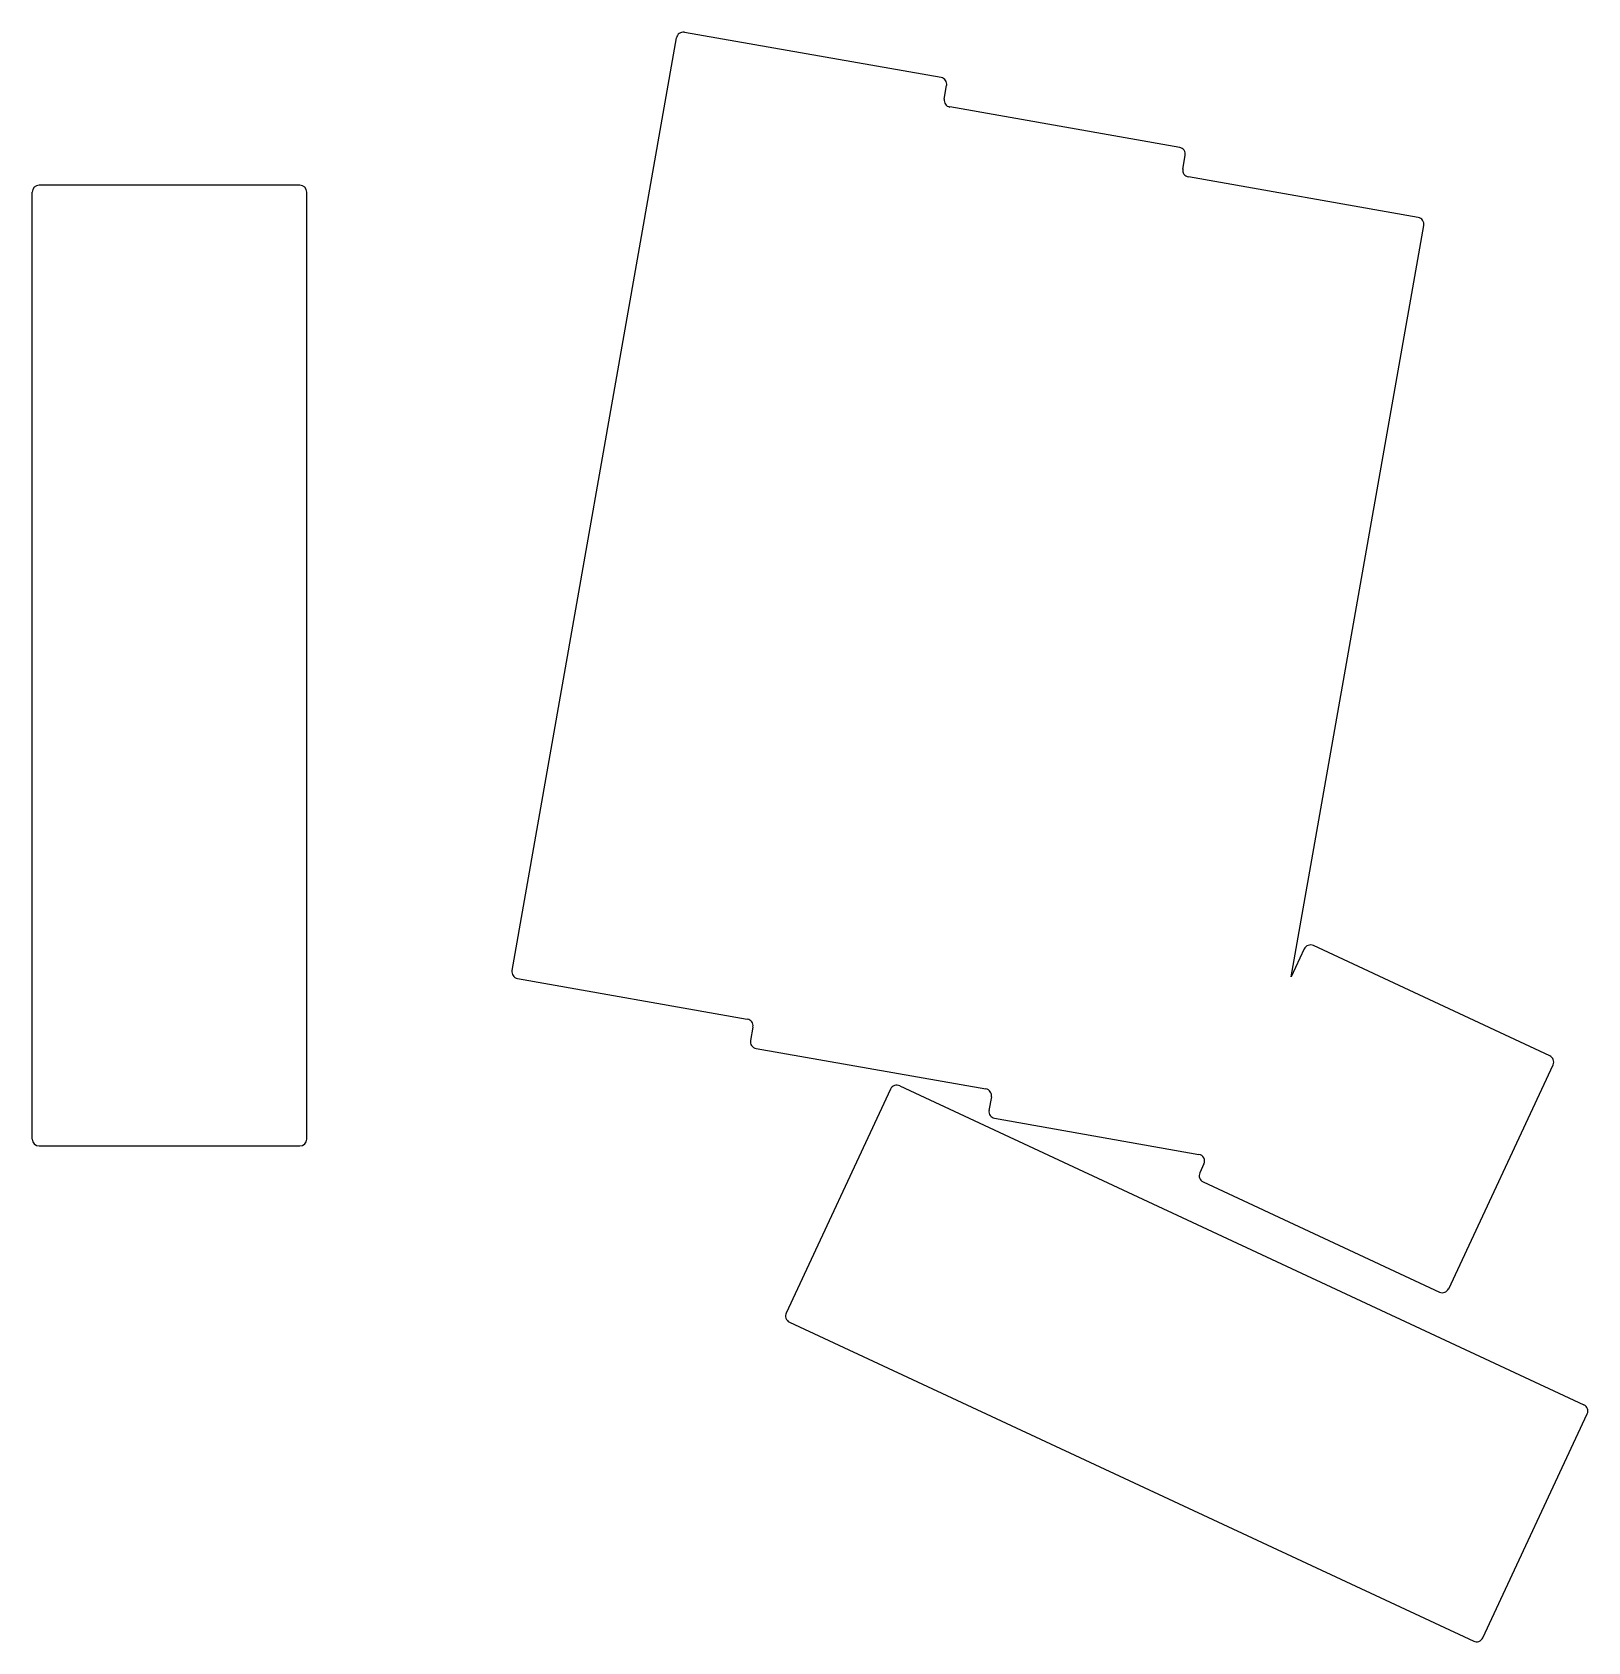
# Model space of a CAD drawing. Header units: millimetres. Extents: x 90 to 203, y -146 to -28.
import ezdxf

# ---------------------------------------------------------------- set-up
doc = ezdxf.new("R2010")
doc.units = ezdxf.units.MM

msp = doc.modelspace()

# ---------------------------------------------------------------- linework, layer by layer
for p, q in [((124.96, -96.71), (136.94, -28.76)), ((156.23, -31.66), (137.52, -28.36)), ((156.46, -33.22), (156.63, -32.24)), ((173.61, -36.75), (156.87, -33.8)), ((173.84, -38.32), (174.01, -37.33)), ((109.5, -39.5), (90.5, -39.5)), ((190.99, -41.85), (174.25, -38.9)), ((90, -109), (90, -40)), ((110, -109), (110, -40)), ((181.74, -97.17), (191.39, -42.43)), ((200.57, -102.92), (183.35, -94.89)), ((182.69, -95.14), (181.74, -97.17)), ((125.36, -97.29), (142.1, -100.25)), ((142.51, -100.83), (142.34, -101.81)), ((142.74, -102.39), (159.48, -105.34)), ((193.21, -119.9), (200.81, -103.59)), ((152.55, -105.36), (144.94, -121.67)), ((153.21, -105.11), (203.06, -128.36)), ((159.89, -105.92), (159.71, -106.91)), ((160.12, -107.48), (175.01, -110.11)), ((90.5, -109.5), (109.5, -109.5)), ((175.38, -110.81), (175.08, -111.45)), ((175.32, -112.11), (192.54, -120.14)), ((145.18, -122.33), (195.03, -145.58)), ((195.69, -145.34), (203.3, -129.02))]:
    msp.add_line(p, q)
for centre, start, end in [((137.43, -28.85), 80, 170), ((156.14, -32.15), 350, 80), ((156.95, -33.31), 170, 260), ((173.52, -37.24), 350, 80), ((174.33, -38.4), 170, 260), ((90.5, -40), 90, 180), ((109.5, -40), 0, 90), ((190.9, -42.34), 350, 80), ((183.14, -95.35), 65, 155), ((125.45, -96.8), 170, 260), ((142.02, -100.74), 350, 80), ((142.83, -101.9), 170, 260), ((200.36, -103.38), 335, 65), ((153, -105.57), 65, 155), ((159.4, -105.83), 350, 80), ((160.21, -106.99), 170, 260), ((90.5, -109), 180, 270), ((109.5, -109), 270, 0), ((174.92, -110.6), 335, 80), ((175.53, -111.66), 155, 245), ((192.75, -119.69), 245, 335), ((145.39, -121.88), 155, 245), ((202.85, -128.81), 335, 65), ((195.24, -145.12), 245, 335)]:
    msp.add_arc(centre, 0.5, start, end)

doc.saveas('drawing.dxf')
